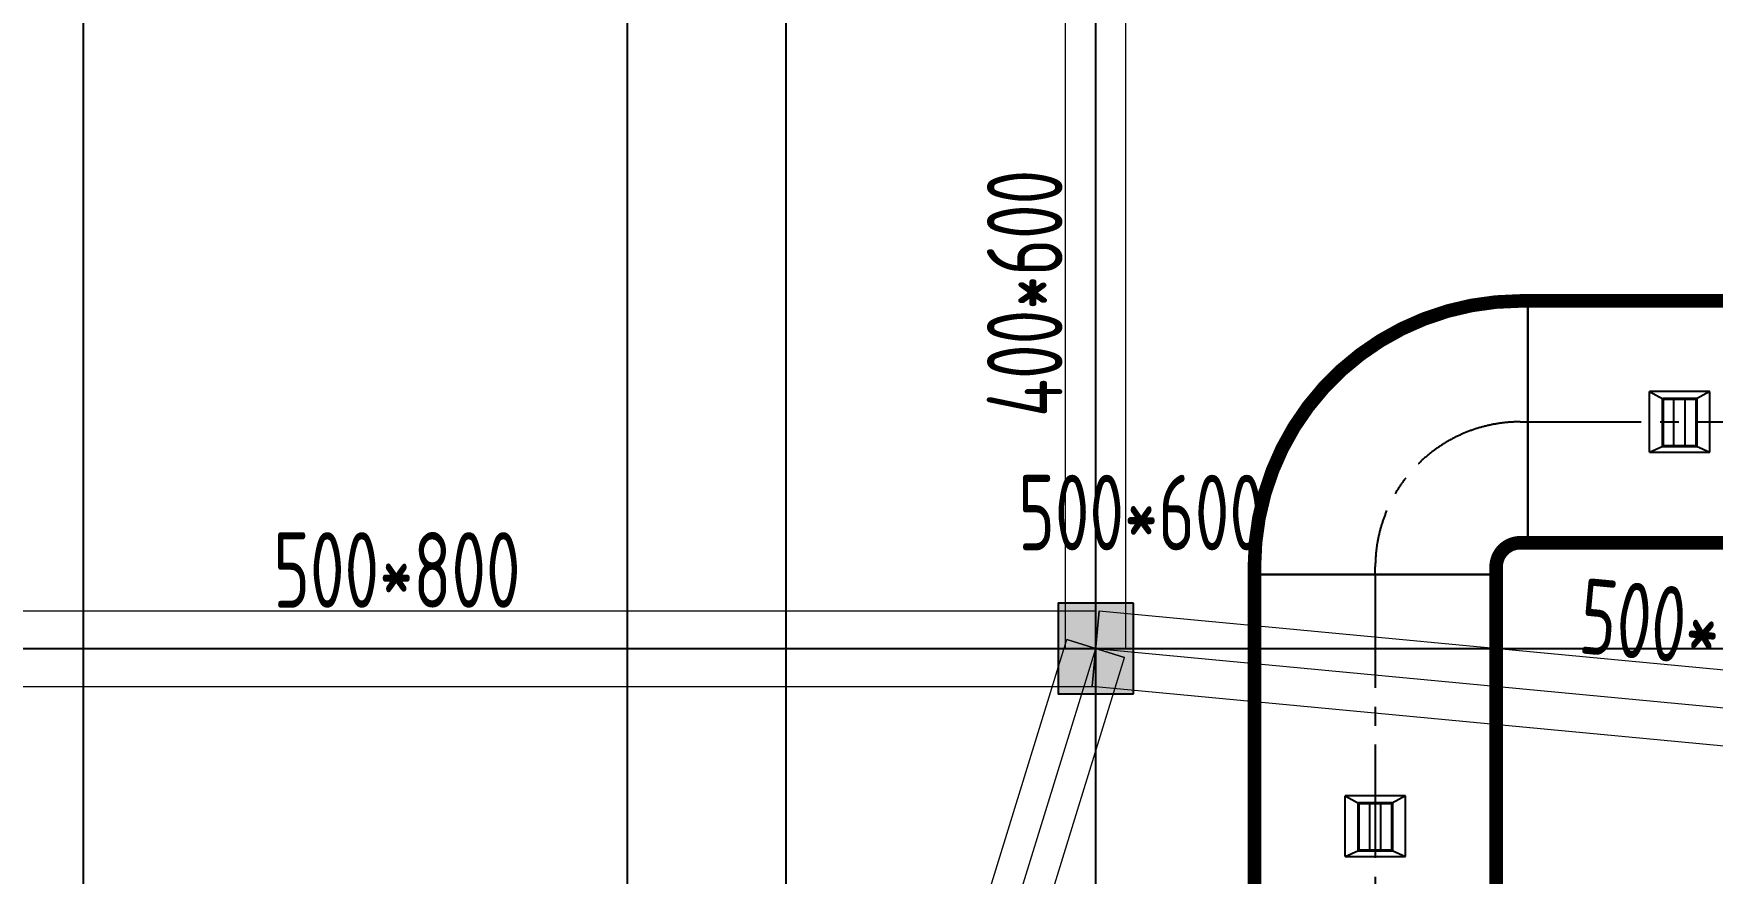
# Model space of a CAD drawing. Extents: x 369444 to 684549, y -549309 to 575337.
# Drawn here: x 548795 to 559906, y 448719 to 454276 of the extents above; entities that cross this region are included whole.
import ezdxf

# ---------------------------------------------------------------- set-up
doc = ezdxf.new("R2010")
doc.units = 0
doc.header["$LTSCALE"] = 1000
doc.header["$MEASUREMENT"] = 0
doc.linetypes.add('CENTER2', pattern=[1.125, 0.75, -0.125, 0.125, -0.125])
for name, color, linetype, lineweight, true_color in [('-1-0-1', 7, 'Continuous', 0, 0xc0c0c0), ('-1-1-2', 7, 'Continuous', 0, 0xc0c0c0), ('-2-0-1', 1, 'Continuous', 0, 0xff0000), ('-2-1-2', 9, 'Continuous', 0, 0x808080), ('11-6-1', 2, 'Continuous', 0, 0xffff00), ('11-6-2', 2, 'Continuous', 0, 0xffff00), ('11-6-5', 2, 'Continuous', 0, 0xffff00), ('12-6-1', 4, 'Continuous', 0, 0x00ffff), ('12-6-2', 4, 'Continuous', 0, 0x00ffff), ('12-6-5', 4, 'Continuous', 0, 0x00ffff)]:
    doc.layers.add(name, color=color, linetype=linetype, lineweight=lineweight, true_color=true_color)
for name, color, linetype in [('A-WALL-HATCH', 8, 'Continuous'), ('COLUMN', 9, 'Continuous'), ('DOTE', 1, 'Continuous'), ('DUCT-排烟中心线', 5, 'CENTER2'), ('DUCT-排烟法兰', 4, 'Continuous'), ('DUCT-排烟管', 2, 'Continuous'), ('DUCT-排烟管端线', 4, 'Continuous'), ('风管标注', 3, 'Continuous')]:
    doc.layers.add(name, color=color, linetype=linetype)
doc.styles.add('yjkcad', font='yjkeng.shx', dxfattribs={"width": 0.7, "height": 250, "bigfont": 'yjkchn.shx'})

# ---------------------------------------------------------------- blocks, each defined once
blk = doc.blocks.new('N-风管')
at = {"color": 0, "linetype": 'Continuous'}
for p, q in [((38489395444.590233, 3905545980.5, 2600), (38489395444.590233, 3905546380.5, 2600)), ((38489393430.664307, 3905543305.36844, 2600), (38489393430.664307, 3905543705.36844, 2600))]:
    blk.add_line(p, q, dxfattribs=at)
at = {"color": 0}
for p, q in [((38489395844.590233, 3905546380.5, 2600), (38489395444.590233, 3905546380.5, 2600)), ((38489395444.590233, 3905546380.5, 2600), (38489395533.479111, 3905546332.5, 2600)), ((38489395607.553177, 3905546020.5, 2600), (38489395607.553177, 3905546332.5, 2600)), ((38489395681.627274, 3905546020.5, 2600), (38489395681.627274, 3905546332.5, 2600)), ((38489395844.590233, 3905546380.5, 2600), (38489395755.70134, 3905546332.5, 2600)), ((38489395844.590233, 3905545980.5, 2600), (38489395844.590233, 3905546380.5, 2600)), ((38489395444.590233, 3905545980.5, 2600), (38489395533.479111, 3905546020.5, 2600)), ((38489395444.590233, 3905545980.5, 2600), (38489395844.590233, 3905545980.5, 2600)), ((38489395755.70134, 3905546020.5, 2600), (38489395844.590233, 3905545980.5, 2600)), ((38489393830.664307, 3905543705.36844, 2600), (38489393430.664307, 3905543705.36844, 2600)), ((38489393430.664307, 3905543705.36844, 2600), (38489393519.5532, 3905543657.36844, 2600)), ((38489393593.627274, 3905543345.36844, 2600), (38489393593.627274, 3905543657.36844, 2600)), ((38489393667.701347, 3905543345.36844, 2600), (38489393667.701347, 3905543657.36844, 2600)), ((38489393830.664307, 3905543705.36844, 2600), (38489393741.775429, 3905543657.36844, 2600)), ((38489393830.664307, 3905543305.36844, 2600), (38489393830.664307, 3905543705.36844, 2600)), ((38489393430.664307, 3905543305.36844, 2600), (38489393519.5532, 3905543345.36844, 2600)), ((38489393430.664307, 3905543305.36844, 2600), (38489393830.664307, 3905543305.36844, 2600)), ((38489393741.775429, 3905543345.36844, 2600), (38489393830.664307, 3905543305.36844, 2600))]:
    blk.add_line(p, q, dxfattribs=at)
at = {"color": 0, "lineweight": 40}
for p, q in [((38489395755.70134, 3905546332.5, 2600), (38489395533.479111, 3905546332.5, 2600)), ((38489395533.479111, 3905546332.5, 2600), (38489395533.479111, 3905546020.5, 2600)), ((38489395755.70134, 3905546332.5, 2600), (38489395755.70134, 3905546020.5, 2600)), ((38489395533.479111, 3905546020.5, 2600), (38489395755.70134, 3905546020.5, 2600)), ((38489393741.775429, 3905543657.36844, 2600), (38489393519.5532, 3905543657.36844, 2600)), ((38489393519.5532, 3905543657.36844, 2600), (38489393519.5532, 3905543345.36844, 2600)), ((38489393741.775429, 3905543657.36844, 2600), (38489393741.775429, 3905543345.36844, 2600)), ((38489393519.5532, 3905543345.36844, 2600), (38489393741.775429, 3905543345.36844, 2600))]:
    blk.add_line(p, q, dxfattribs=at)
at = {"layer": 'DUCT-排烟中心线', "color": 0}
for p, q in [((38489394590.664337, 3905546180.5), (38489394640.664337, 3905546180.5)), ((38489394640.664337, 3905546180.5), (38489396117.642838, 3905546180.5)), ((38489393630.664337, 3905545170.499964), (38489393630.664337, 3905545220.499964)), ((38489393630.664337, 3905545170.299964), (38489393630.66452, 3905537330.885505))]:
    blk.add_line(p, q, dxfattribs=at)
blk.add_arc((38489394590.664337, 3905545220.500003), 960, 90, 180.0000023336, dxfattribs=at)
at = {"layer": 'DUCT-排烟法兰', "color": 0}
for p, q in [((38489394640.764343, 3905545340.5), (38489394640.764343, 3905547020.5)), ((38489392790.664337, 3905545170.399964), (38489394470.664337, 3905545170.399964))]:
    blk.add_line(p, q, dxfattribs=at)
at = {"layer": 'DUCT-排烟管', "color": 0, "extrusion": (0, 0, -1), "const_width": 90}
for points in [[(-38489392830.664337, 3905545220.499934, 0.4142135716), (-38489394590.664337, 3905546980.500004)], [(-38489394430.664337, 3905545220.499994, 0.4142135519), (-38489394590.664337, 3905545380.500003)]]:
    blk.add_lwpolyline(points, format="xyb", dxfattribs=at)
at = {"layer": 'DUCT-排烟管', "color": 0, "const_width": 90}
for points in [[(38489394590.664337, 3905546980.5), (38489394640.664337, 3905546980.5)], [(38489396117.642838, 3905546980.5), (38489394640.664337, 3905546980.5)], [(38489394640.664337, 3905545380.5), (38489394590.664337, 3905545380.5)], [(38489394640.664337, 3905545380.5), (38489396117.642838, 3905545380.5)], [(38489392830.664337, 3905545170.499934), (38489392830.664337, 3905545220.499934)], [(38489392830.664337, 3905545170.299945), (38489392830.66452, 3905537330.885487)], [(38489394430.664337, 3905545220.499994), (38489394430.664337, 3905545170.499994)], [(38489394430.66452, 3905537330.885524), (38489394430.664337, 3905545170.299983)]]:
    blk.add_lwpolyline(points, dxfattribs=at)
at = {"layer": 'DUCT-排烟管端线', "color": 0}
for p, q in [((38489394640.664337, 3905546980.5), (38489394640.664337, 3905545380.5)), ((38489394640.664337, 3905546980.5), (38489394640.664337, 3905545380.5)), ((38489392830.664337, 3905545170.499934), (38489394430.664337, 3905545170.499994)), ((38489394430.664337, 3905545170.299983), (38489392830.664337, 3905545170.299945))]:
    blk.add_line(p, q, dxfattribs=at)

msp = doc.modelspace()

# ---------------------------------------------------------------- hatches: boundary and pattern name
at = {"layer": 'A-WALL-HATCH'}
msp.add_hatch(color=256, dxfattribs=at).paths.add_polyline_path([(555574.7, 449906.6), (556074.7, 449906.6), (556074.7, 450506.6), (555574.7, 450506.6)])

# ---------------------------------------------------------------- linework, layer by layer
at = {"layer": '-1-0-1', "color": 0}
msp.add_point((555824.3, 450207.1, -3600), dxfattribs=at)
at = {"layer": '-1-1-2', "color": 0}
msp.add_line((555824.3, 450207.1, -3600), (555824.3, 450207.1), dxfattribs=at)
at = {"layer": '-2-0-1', "color": 0}
for p, q in [((555824.3, 450207.1, -3600), (555824.3, 454907.1, -3600)), ((546574.3, 450207.1, -3600), (555824.3, 450207.1, -3600)), ((553774.3, 443557.1, -3600), (555824.3, 450207.1, -3600)), ((555824.3, 450207.1, -3600), (563774.3, 449456.9, -3600))]:
    msp.add_line(p, q, dxfattribs=at)
at = {"layer": '-2-1-2', "color": 0}
for p, q in [((555824.3, 450207.1), (555824.3, 454907.1)), ((546574.3, 450207.1), (555824.3, 450207.1)), ((553774.3, 443557.1), (555824.3, 450207.1)), ((555824.3, 450207.1), (563774.3, 449456.9))]:
    msp.add_line(p, q, dxfattribs=at)
at = {"layer": '11-6-1', "color": 0}
for p, q in [((555574.3, 450507.1), (555574.3, 449907.1)), ((556074.3, 450507.1), (555574.3, 450507.1)), ((555574.3, 450507.1, -3600), (555574.3, 449907.1, -3600)), ((556074.3, 450507.1, -3600), (555574.3, 450507.1, -3600)), ((555574.3, 450507.1, -3600), (555574.3, 450507.1)), ((556074.3, 449907.1), (556074.3, 450507.1)), ((556074.3, 449907.1, -3600), (556074.3, 450507.1, -3600)), ((556074.3, 450507.1, -3600), (556074.3, 450507.1)), ((555574.3, 449907.1), (556074.3, 449907.1)), ((555574.3, 449907.1, -3600), (556074.3, 449907.1, -3600)), ((555574.3, 449907.1, -3600), (555574.3, 449907.1)), ((556074.3, 449907.1, -3600), (556074.3, 449907.1))]:
    msp.add_line(p, q, dxfattribs=at)
at = {"layer": '11-6-2', "color": 0}
msp.add_line((555824.3, 450207.1, -3600), (555824.3, 450207.1), dxfattribs=at)
at = {"layer": '12-6-1', "color": 0}
for p, q in [((555624.3, 450207.1), (555624.3, 454907.1)), ((555624.3, 450207.1, -600), (555624.3, 454907.1, -600)), ((556024.3, 450207.1), (556024.3, 454907.1)), ((556024.3, 450207.1, -600), (556024.3, 454907.1, -600)), ((546574.3, 450457.1), (555824.3, 450457.1)), ((546574.3, 450457.1, -800), (555824.3, 450457.1, -800)), ((555847.8, 450455.9), (555800.8, 449958.2)), ((555800.8, 449958.2, -800), (555847.8, 450455.9, -800)), ((555824.3, 450457.1), (555824.3, 449957.1)), ((555824.3, 450457.1, -800), (555824.3, 450457.1)), ((555824.3, 449957.1, -800), (555824.3, 450457.1, -800)), ((555847.8, 450455.9, -800), (555847.8, 450455.9)), ((555847.8, 450455.9), (563797.8, 449705.8)), ((555847.8, 450455.9, -800), (563797.8, 449705.8, -800)), ((553583.2, 443616), (555633.2, 450266)), ((553583.2, 443616, -800), (555633.2, 450266, -800)), ((555633.2, 450266), (556015.4, 450148.1)), ((555633.2, 450266, -800), (555633.2, 450266)), ((556015.4, 450148.1, -800), (555633.2, 450266, -800)), ((553965.4, 443498.1), (556015.4, 450148.1)), ((553965.4, 443498.1, -800), (556015.4, 450148.1, -800)), ((555624.3, 450207.1), (556024.3, 450207.1)), ((555624.3, 450207.1, -600), (555624.3, 450207.1)), ((556024.3, 450207.1, -600), (555624.3, 450207.1, -600)), ((556015.4, 450148.1), (556015.4, 450148.1, -800)), ((556024.3, 450207.1), (556024.3, 450207.1, -600)), ((546574.3, 449957.1), (555824.3, 449957.1)), ((546574.3, 449957.1, -800), (555824.3, 449957.1, -800)), ((555800.8, 449958.2), (555800.8, 449958.2, -800)), ((555800.8, 449958.2), (563750.8, 449208.1)), ((555800.8, 449958.2, -800), (563750.8, 449208.1, -800)), ((555824.3, 449957.1), (555824.3, 449957.1, -800))]:
    msp.add_line(p, q, dxfattribs=at)
at = {"layer": '12-6-2', "color": 0}
for p, q in [((555824.3, 450207.1), (555824.3, 454907.1)), ((546574.3, 450207.1), (555824.3, 450207.1)), ((553774.3, 443557.1), (555824.3, 450207.1)), ((555824.3, 450207.1), (563774.3, 449456.9))]:
    msp.add_line(p, q, dxfattribs=at)
at = {"layer": 'COLUMN', "color": 8}
for p, q in [((556074.7, 450506.6), (555574.7, 450506.6)), ((555574.7, 450506.6), (555574.7, 449906.6)), ((556074.7, 449906.6), (556074.7, 450506.6)), ((555574.7, 449906.6), (556074.7, 449906.6))]:
    msp.add_line(p, q, dxfattribs=at)
at = {"layer": 'DOTE', "color": 8}
for p, q in [((549124.5, 261807), (549124.5, 476704.8)), ((552724.5, 59364.2), (552724.5, 476704.8)), ((553774.5, 261807), (553774.5, 476704.8)), ((555824.5, 261807), (555824.5, 476704.8))]:
    msp.add_line(p, q, dxfattribs=at)
at = {"layer": 'DOTE', "color": 8, "lineweight": -2}
msp.add_line((377844.4, 450207), (624570.9, 450207), dxfattribs=at)

# ---------------------------------------------------------------- block references
at = {"layer": '风管标注', "color": 8}
msp.add_blockref('N-风管', (-38488835956.2, -3905094473.4), dxfattribs=at)

# ---------------------------------------------------------------- texts
at = {"layer": '11-6-5', "color": 0, "insert": (556124.3, 450857.1, -3600), "char_height": 500, "attachment_point": 8, "style": 'yjkcad'}
msp.add_mtext('500*600', dxfattribs=at)
at = {"layer": '12-6-5', "color": 0, "char_height": 500, "attachment_point": 8, "style": 'yjkcad'}
for s, insert, rotation in [('400*600', (555604.3, 452557.1), 90), ('500*800', (559824.7, 450100.8), 354.60993)]:
    msp.add_mtext(s, dxfattribs=dict(at, insert=insert, rotation=rotation))
at = {"layer": '12-6-5', "color": 0, "insert": (551199.3, 450477.1), "char_height": 500, "attachment_point": 8, "style": 'yjkcad'}
msp.add_mtext('500*800', dxfattribs=at)

doc.saveas('drawing.dxf')
